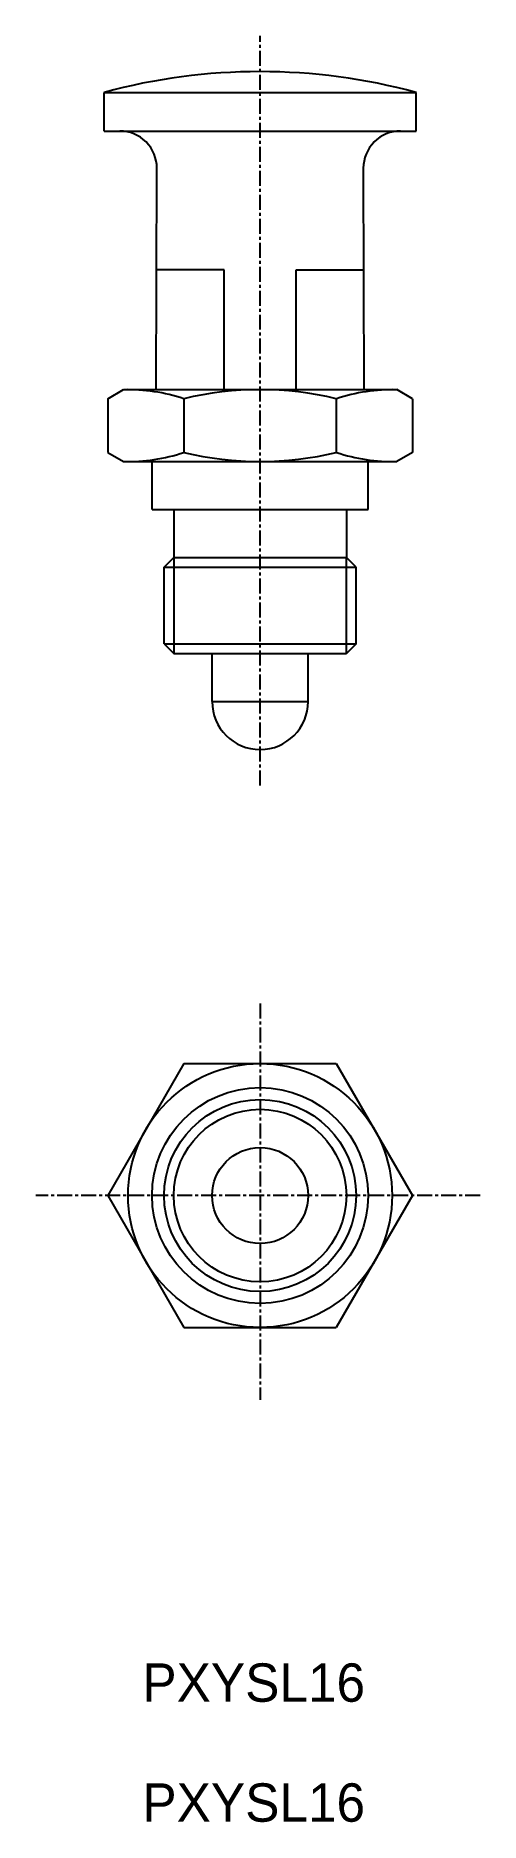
# Model space of a CAD drawing. Extents: x -6385 to -6348, y -532 to -383.
import ezdxf

# ---------------------------------------------------------------- set-up
doc = ezdxf.new("R2010")
doc.units = 0
doc.linetypes.add('CENTER', pattern=[2, 1.25, -0.25, 0.25, -0.25])
doc.layers.get('0').update_dxf_attribs({"linetype": 'CONTINUOUS'})
doc.layers.add('CENTER', color=1, linetype='CENTER')

msp = doc.modelspace()

# ---------------------------------------------------------------- linework, layer by layer
at = {"color": 7, "linetype": 'CONTINUOUS'}
for p, q in [((-6379.63, -388.21), (-6353.63, -388.21)), ((-6379.63, -391.43), (-6379.63, -388.21)), ((-6353.63, -391.43), (-6353.63, -388.21)), ((-6379.63, -391.43), (-6353.63, -391.43)), ((-6375.29, -412.98), (-6375.23, -394.53)), ((-6357.96, -412.98), (-6358.02, -394.53)), ((-6369.63, -402.98), (-6375.26, -402.98)), ((-6369.63, -412.98), (-6369.63, -402.98)), ((-6363.63, -402.98), (-6357.99, -402.98)), ((-6363.63, -412.98), (-6363.63, -402.98)), ((-6379.33, -413.74), (-6378.01, -412.98)), ((-6379.33, -413.74), (-6379.33, -418.22)), ((-6378.01, -412.98), (-6355.24, -412.98)), ((-6372.98, -413.74), (-6372.98, -418.22)), ((-6360.28, -413.74), (-6360.28, -418.22)), ((-6353.92, -413.74), (-6355.24, -412.98)), ((-6353.92, -413.74), (-6353.92, -418.22)), ((-6379.33, -418.22), (-6378.01, -418.98)), ((-6353.92, -418.22), (-6355.24, -418.98)), ((-6378.01, -418.98), (-6355.24, -418.98)), ((-6375.63, -422.98), (-6375.63, -418.98)), ((-6357.63, -422.98), (-6357.63, -418.98)), ((-6375.63, -422.98), (-6357.63, -422.98)), ((-6373.81, -422.98), (-6373.81, -426.98)), ((-6359.44, -422.98), (-6359.44, -426.98)), ((-6374.63, -427.79), (-6373.81, -426.98)), ((-6373.81, -426.98), (-6359.44, -426.98)), ((-6358.63, -427.79), (-6359.44, -426.98)), ((-6374.63, -434.17), (-6374.63, -427.79)), ((-6374.63, -427.79), (-6358.63, -427.79)), ((-6358.63, -434.17), (-6358.63, -427.79)), ((-6374.63, -434.17), (-6373.81, -434.98)), ((-6374.63, -434.17), (-6358.63, -434.17)), ((-6358.63, -434.17), (-6359.44, -434.98)), ((-6373.81, -434.98), (-6359.44, -434.98)), ((-6370.63, -438.98), (-6370.63, -434.98)), ((-6362.63, -438.98), (-6362.63, -434.98)), ((-6370.63, -438.98), (-6362.63, -438.98)), ((-6372.98, -469.16), (-6379.33, -480.16)), ((-6372.98, -469.16), (-6360.28, -469.16)), ((-6360.28, -469.16), (-6353.92, -480.16)), ((-6379.33, -480.16), (-6372.98, -491.16)), ((-6353.92, -480.16), (-6360.28, -491.16)), ((-6372.98, -491.16), (-6360.28, -491.16))]:
    msp.add_line(p, q, dxfattribs=at)
at = {"color": 3, "linetype": 'CONTINUOUS'}
for p, q in [((-6373.81, -426.98), (-6373.81, -434.98)), ((-6359.45, -426.98), (-6359.45, -434.99))]:
    msp.add_line(p, q, dxfattribs=at)
at = {"color": 7, "linetype": 'CONTINUOUS'}
for radius in [11, 9, 8, 4]:
    msp.add_circle((-6366.63, -480.16), radius, dxfattribs=at)
at = {"color": 3, "linetype": 'CONTINUOUS'}
msp.add_circle((-6366.63, -480.16), 7.19, dxfattribs=at)
at = {"color": 7, "linetype": 'CONTINUOUS'}
for centre, radius, start, end in [((-6366.63, -436.09), 49.62, 74.8107, 105.1893), ((-6378.33, -394.52), 3.1, 359.8209, 90), ((-6354.93, -394.52), 3.1, 90, 180.1791), ((-6377.74, -428.27), 15.29, 71.8409, 91.0129), ((-6366.63, -439.92), 26.94, 76.3663, 103.6337), ((-6355.51, -428.27), 15.29, 88.9871, 108.1591), ((-6377.74, -403.69), 15.29, 268.9871, 288.1591), ((-6366.63, -392.03), 26.94, 256.3663, 283.6337), ((-6355.51, -403.69), 15.29, 251.8409, 271.0129), ((-6366.63, -438.98), 4, 180, 0)]:
    msp.add_arc(centre, radius, start, end, dxfattribs=at)
at = {"layer": 'CENTER', "color": 1, "linetype": 'CENTER'}
for p, q in [((-6366.63, -445.98), (-6366.63, -383.48)), ((-6366.63, -464.16), (-6366.63, -497.18)), ((-6348.29, -480.16), (-6385.32, -480.16))]:
    msp.add_line(p, q, dxfattribs=at)

# ---------------------------------------------------------------- texts
at = {"color": 7, "linetype": 'CONTINUOUS'}
for p in [(-6376.44, -522.36), (-6376.44, -532.36)]:
    msp.add_text('PXYSL16', height=3.2, dxfattribs=at).set_placement(p)

doc.saveas('drawing.dxf')
